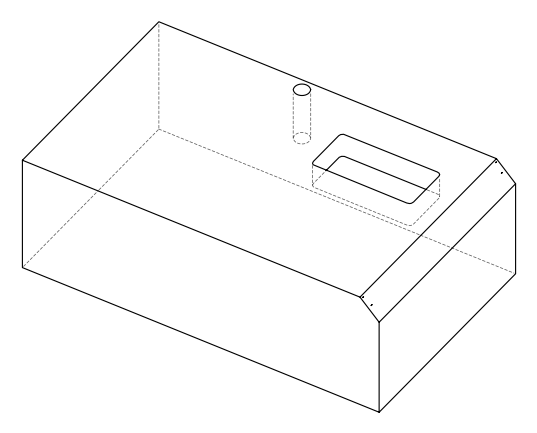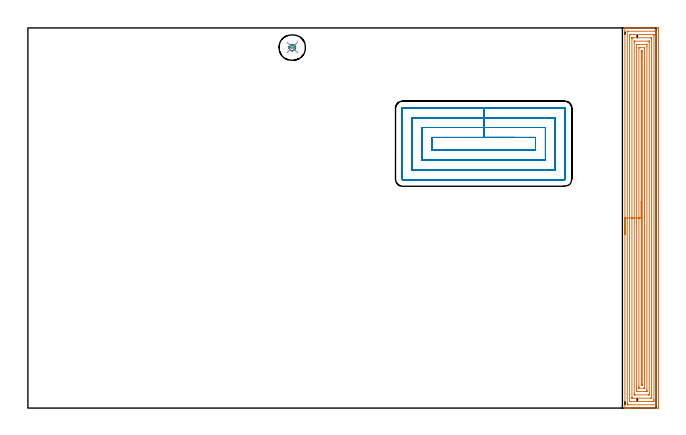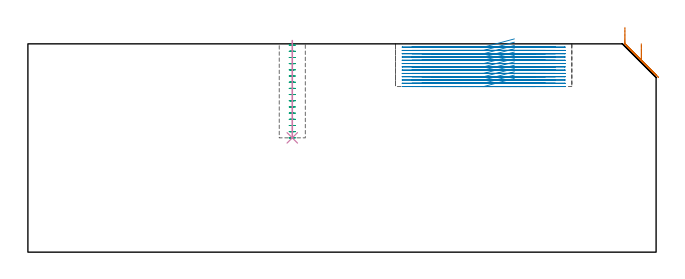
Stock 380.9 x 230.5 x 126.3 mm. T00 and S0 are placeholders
(PLAN: 4 operations, 3 tool changes, 40.1 min)
(1 AREA_MILL | FG_CHAMFER_SURFACE | UGT0205_001 | 14.99 min | 47959 mm3)
(2 MILL_RECTANGULAR_POCKET | POCKET_RECTANGULAR_STRAIGHT | NXT0201_009 | Follow Part, ap 2, ae 75% | 23.67 min | 142485 mm3)
(3 MILL_BLIND_HOLE_FROM_SOLID_MATERIAL | STEP1POCKET | UGT0201_130 | Spiral | 1.19 min | 11179 mm3)
(4 BORE_BLIND_HOLE | STEP1POCKET | UGT0332_074 | 0.24 min | 4 mm3)
(TOOL UGT0205_001 | Chamfer Mill 20 x 3 x 45 deg. | D20 FL50 Z2)
(TOOL NXT0201_009 | ENDMILL 8mm [2P460-0800-NA 1630] | D8 FL26 Z6)
(TOOL UGT0201_130 | Carbide End Mill 12.0 | D12 FL15 Z4)
(TOOL UGT0332_074 | 15.8 mm Rough Boring Bar | D15.8)
(OP 1 AREA_MILL)
G17 G21 G94 G90
T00 M6
G54
G17 G0 G90 X362. Y105.25 S1061 M3
G43 Z136.3 H0
G94 G1 Y105.288 Z135.428 F250.
Y105.402 Z134.563
Y105.591 Z133.712
Y105.853 Z132.88
Y106.187 Z132.074
Y106.59 Z131.3
Y107.059 Z130.564
Y107.59 Z129.872
Y108.179 Z129.229
Y108.822 Z128.639
Y109.514 Z128.108
Y110.25 Z127.64
Y111.024 Z127.237
Y111.83 Z126.903
Y112.662 Z126.641
Y113.514 Z126.452
Y114.378 Z126.338
Y115.25 Z126.3
Y230.344
X362.003 Y230.493 Z126.288
X362.014 Y230.5 Z126.277
X362.336 Z125.963
X362.747 Z125.552
X363.364 Z124.93
X364.557 Z123.74
X365.132 Z123.162
X375.591 Z112.707
X381.323 Z106.974
X381.919 Y230.496 Z106.378
X382.392 Y230.491 Z105.906
X382.395 Y230.378 Z105.903
X382.399 Y229.898 Z105.901
X382.4 Y229.412 Z105.9
Y1.009
X382.399 Y0.602 Z105.901
X382.395 Y0.122 Z105.903
X382.391 Y0.009 Z105.906
X381.919 Y0. Z106.378
X365.728 Z122.567
X365.132 Z123.162
X364.557 Z123.74
X364.248 Z124.048
X363.673 Z124.623
X363.364 Z124.93
X362.747 Z125.552
X362.336 Z125.963
X362.014 Z126.277
X362.002 Y0.008 Z126.288
X362. Y0.156 Z126.3
Y115.25
X363.414 Z124.886
X363.415 Y228.324 Z124.885
X363.416 Y228.429 Z124.884
X363.418 Y228.48 Z124.882
X363.42 Y228.487 Z124.88
X363.433 Y228.491 Z124.867
X363.483 Y228.495 Z124.817
X363.866 Y228.499 Z124.434
X380.152 Y228.5 Z108.148
X380.654 Y228.499 Z107.646
X380.873 Y228.494 Z107.427
X380.972 Y228.49 Z107.328
X380.984 Y228.166 Z107.316
X380.985 Y228.114 Z107.315
X380.986 Y227.272 Z107.314
X380.985 Y2.176 Z107.315
X380.984 Y2.071 Z107.316
X380.981 Y2.02 Z107.319
X380.98 Y2.013 Z107.32
X380.967 Y2.009 Z107.333
X380.917 Y2.005 Z107.383
X380.534 Y2.001 Z107.766
X364.248 Y2. Z124.052
X363.746 Y2.002 Z124.554
X363.527 Y2.007 Z124.773
X363.428 Y2.01 Z124.872
X363.416 Y2.334 Z124.884
X363.415 Y2.386 Z124.885
X363.414 Y3.228 Z124.886
Y115.25
X364.828 Z123.472
X364.829 Y225.437 Z123.471
Y225.742
X364.834 Y226.329 Z123.466
X364.835 Y226.473 Z123.465
X364.971 Y226.491 Z123.329
X365.132 Y226.495 Z123.168
X365.846 Y226.5 Z122.454
X366.015 Z122.285
X379.099 Z109.201
X379.268 Y226.498 Z109.032
X379.437 Y226.495 Z108.863
X379.549 Y226.49 Z108.751
X379.566 Y226.482 Z108.734
X379.568 Y226.467 Z108.732
X379.57 Y226.431 Z108.73
X379.571 Y226.329 Z108.729
X379.572 Y226.023 Z108.728
X379.571 Y5.063 Z108.729
X379.57 Y4.758 Z108.73
X379.566 Y4.171 Z108.734
X379.565 Y4.027 Z108.735
X379.429 Y4.009 Z108.871
X379.268 Y4.005 Z109.032
X378.554 Y4. Z109.746
X378.385 Z109.915
X365.3 Z123.
X365.132 Y4.002 Z123.168
X364.963 Y4.005 Z123.337
X364.851 Y4.01 Z123.449
X364.834 Y4.018 Z123.466
X364.832 Y4.033 Z123.468
X364.83 Y4.069 Z123.47
X364.829 Y4.171 Z123.471
X364.828 Y4.477 Z123.472
Y115.25
X366.243 Z122.057
Y224.315
X366.244 Y224.41 Z122.056
X366.247 Y224.467 Z122.053
X366.25 Y224.49 Z122.05
X366.27 Y224.492 Z122.03
X366.479 Y224.497 Z121.821
X366.899 Y224.5 Z121.401
X377.546 Z110.754
X377.932 Y224.498 Z110.369
X378.124 Y224.493 Z110.176
X378.145 Y224.49 Z110.155
X378.151 Y224.481 Z110.149
X378.154 Y224.447 Z110.146
X378.156 Y224.394 Z110.144
X378.157 Y223.882 Z110.143
Y6.185
X378.156 Y6.09 Z110.144
X378.153 Y6.033 Z110.147
X378.15 Y6.01 Z110.15
X378.13 Y6.008 Z110.17
X377.921 Y6.003 Z110.379
X377.501 Y6. Z110.799
X366.854 Z121.446
X366.469 Y6.002 Z121.831
X366.276 Y6.007 Z122.024
X366.255 Y6.01 Z122.045
X366.249 Y6.019 Z122.051
X366.246 Y6.053 Z122.054
X366.244 Y6.106 Z122.056
X366.243 Y6.618 Z122.057
Y115.25
X367.657 Z120.643
Y221.995
X367.659 Y222.121 Z120.641
X367.664 Y222.374 Z120.636
X367.671 Y222.491 Z120.629
X367.704 Y222.494 Z120.596
X367.782 Y222.497 Z120.518
X368.04 Y222.5 Z120.26
X375.992 Z112.308
X376.618 Y222.497 Z111.682
X376.707 Y222.493 Z111.593
X376.728 Y222.491 Z111.572
X376.736 Y222.416 Z111.564
X376.74 Y222.248 Z111.56
X376.743 Y221.995 Z111.557
Y221.868
Y8.506
X376.741 Y8.379 Z111.559
X376.736 Y8.126 Z111.564
X376.729 Y8.009 Z111.571
X376.696 Y8.006 Z111.604
X376.618 Y8.003 Z111.682
X376.36 Y8. Z111.94
X368.408 Z119.892
X367.782 Y8.004 Z120.518
X367.693 Y8.007 Z120.607
X367.673 Y8.009 Z120.627
X367.664 Y8.084 Z120.636
X367.66 Y8.252 Z120.64
X367.657 Y8.505 Z120.643
Y8.632
Y115.25
X369.071 Z119.229
Y219.674
X369.073 Y220.084 Z119.227
X369.075 Y220.325 Z119.225
X369.078 Y220.445 Z119.222
X369.084 Y220.491 Z119.216
X369.142 Y220.495 Z119.158
X369.549 Y220.498 Z118.751
X370.021 Y220.5 Z118.279
X375.323 Y220.499 Z112.977
X375.326 Y220.496 Z112.974
X375.327 Y220.495 Z112.973
X375.329 Y219.192 Z112.971
Y10.826
X375.327 Y10.416 Z112.973
X375.325 Y10.175 Z112.975
X375.322 Y10.055 Z112.978
X375.316 Y10.009 Z112.984
X375.258 Y10.005 Z113.042
X374.851 Y10.002 Z113.449
X374.379 Y10. Z113.921
X369.077 Y10.001 Z119.223
X369.074 Y10.004 Z119.226
X369.073 Y10.005 Z119.227
X369.071 Y11.308 Z119.229
Y115.25
X370.485 Z117.815
X370.486 Y218.404 Z117.814
X370.487 Y218.457 Z117.813
X370.489 Y218.481 Z117.811
X370.49 Y218.487 Z117.81
X370.522 Y218.49 Z117.778
X370.919 Y218.498 Z117.381
X371.118 Y218.5 Z117.182
X373.769 Y218.499 Z114.531
X373.853 Y218.495 Z114.447
X373.869 Y218.491 Z114.431
X373.908 Y218.475 Z114.392
X373.913 Y218.354 Z114.387
X373.914 Y218.299 Z114.386
X373.915 Y217.46 Z114.385
X373.914 Y12.096 Z114.386
X373.913 Y12.043 Z114.387
X373.911 Y12.019 Z114.389
X373.91 Y12.013 Z114.39
X373.878 Y12.01 Z114.422
X373.481 Y12.002 Z114.819
X373.282 Y12. Z115.018
X370.631 Y12.001 Z117.669
X370.547 Y12.005 Z117.753
X370.531 Y12.009 Z117.769
X370.492 Y12.025 Z117.808
X370.487 Y12.146 Z117.813
X370.486 Y12.201 Z117.814
X370.485 Y13.04 Z117.815
Y115.25
X371.899 Z116.401
X371.9 Y215.926 Z116.4
X371.901 Y216.23 Z116.399
X371.905 Y216.431 Z116.395
X371.908 Y216.491 Z116.392
X371.929 Y216.495 Z116.371
X371.983 Y216.498 Z116.317
X372.2 Y216.5 Z116.1
X372.215 Z116.085
X372.414 Y216.49 Z115.886
X372.494 Y216.478 Z115.806
X372.498 Y216.435 Z115.802
X372.5 Y216.387 Z115.8
X372.501 Y212.486 Z115.799
X372.5 Y14.574 Z115.8
X372.499 Y14.27 Z115.801
X372.495 Y14.069 Z115.805
X372.492 Y14.009 Z115.808
X372.471 Y14.005 Z115.829
X372.417 Y14.002 Z115.883
X372.2 Y14. Z116.1
X372.185 Z116.115
X371.986 Y14.01 Z116.314
X371.906 Y14.022 Z116.394
X371.902 Y14.065 Z116.398
X371.9 Y14.113 Z116.4
X371.899 Y18.014 Z116.401
Y115.25
Y116.122 Z116.439
Y116.987 Z116.552
Y117.838 Z116.741
Y118.67 Z117.004
Y119.476 Z117.337
Y120.25 Z117.74
Y120.986 Z118.209
Y121.678 Z118.74
Y122.321 Z119.329
Y122.91 Z119.973
Y123.442 Z120.665
Y123.91 Z121.401
Y124.313 Z122.174
Y124.647 Z122.98
Y124.909 Z123.812
Y125.098 Z124.664
Y125.212 Z125.529
Y125.25 Z126.401
G0 Z136.3
M5
M2
(OP 2 MILL_RECTANGULAR_POCKET)
G17 G21 G94 G90
T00 M6
G54
G17 G0 G90 X294.982 Y164.1 S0 M3
G43 Z136.3 H1
Z129.3
G94 G1 X276.35 Z124.308 F250.
X244.9 F500.
Y156.5
X307.8
Y164.1
X276.35
Y170.1
X238.9
Y150.5
X313.8
Y170.1
X276.35
Y176.1
X232.9
Y144.5
X319.8
Y176.1
X276.35
Y182.1
X227.2
G3 X226.9 Y181.8 R0.3
G1 Y138.8
G3 X227.2 Y138.5 R0.3
G1 X325.5
G3 X325.8 Y138.8 R0.3
G1 Y181.8
G3 X325.5 Y182.1 R0.3
G1 X276.35
X275.35
G0 X294.982 Y164.1 Z127.308
G1 X276.35 Z122.315 F250.
X244.9 F500.
Y156.5
X307.8
Y164.1
X276.35
Y170.1
X238.9
Y150.5
X313.8
Y170.1
X276.35
Y176.1
X232.9
Y144.5
X319.8
Y176.1
X276.35
Y182.1
X227.2
G3 X226.9 Y181.8 R0.3
G1 Y138.8
G3 X227.2 Y138.5 R0.3
G1 X325.5
G3 X325.8 Y138.8 R0.3
G1 Y181.8
G3 X325.5 Y182.1 R0.3
G1 X276.35
X275.35
G0 X294.982 Y164.1 Z125.315
G1 X276.35 Z120.323 F250.
X244.9 F500.
Y156.5
X307.8
Y164.1
X276.35
Y170.1
X238.9
Y150.5
X313.8
Y170.1
X276.35
Y176.1
X232.9
Y144.5
X319.8
Y176.1
X276.35
Y182.1
X227.2
G3 X226.9 Y181.8 R0.3
G1 Y138.8
G3 X227.2 Y138.5 R0.3
G1 X325.5
G3 X325.8 Y138.8 R0.3
G1 Y181.8
G3 X325.5 Y182.1 R0.3
G1 X276.35
X275.35
G0 X294.982 Y164.1 Z123.323
G1 X276.35 Z118.331 F250.
X244.9 F500.
Y156.5
X307.8
Y164.1
X276.35
Y170.1
X238.9
Y150.5
X313.8
Y170.1
X276.35
Y176.1
X232.9
Y144.5
X319.8
Y176.1
X276.35
Y182.1
X227.2
G3 X226.9 Y181.8 R0.3
G1 Y138.8
G3 X227.2 Y138.5 R0.3
G1 X325.5
G3 X325.8 Y138.8 R0.3
G1 Y181.8
G3 X325.5 Y182.1 R0.3
G1 X276.35
X275.35
G0 X294.982 Y164.1 Z121.331
G1 X276.35 Z116.338 F250.
X244.9 F500.
Y156.5
X307.8
Y164.1
X276.35
Y170.1
X238.9
Y150.5
X313.8
Y170.1
X276.35
Y176.1
X232.9
Y144.5
X319.8
Y176.1
X276.35
Y182.1
X227.2
G3 X226.9 Y181.8 R0.3
G1 Y138.8
G3 X227.2 Y138.5 R0.3
G1 X325.5
G3 X325.8 Y138.8 R0.3
G1 Y181.8
G3 X325.5 Y182.1 R0.3
G1 X276.35
X275.35
G0 X294.982 Y164.1 Z119.338
G1 X276.35 Z114.346 F250.
X244.9 F500.
Y156.5
X307.8
Y164.1
X276.35
Y170.1
X238.9
Y150.5
X313.8
Y170.1
X276.35
Y176.1
X232.9
Y144.5
X319.8
Y176.1
X276.35
Y182.1
X227.2
G3 X226.9 Y181.8 R0.3
G1 Y138.8
G3 X227.2 Y138.5 R0.3
G1 X325.5
G3 X325.8 Y138.8 R0.3
G1 Y181.8
G3 X325.5 Y182.1 R0.3
G1 X276.35
X275.35
G0 X294.982 Y164.1 Z117.346
G1 X276.35 Z112.354 F250.
X244.9 F500.
Y156.5
X307.8
Y164.1
X276.35
Y170.1
X238.9
Y150.5
X313.8
Y170.1
X276.35
Y176.1
X232.9
Y144.5
X319.8
Y176.1
X276.35
Y182.1
X227.2
G3 X226.9 Y181.8 R0.3
G1 Y138.8
G3 X227.2 Y138.5 R0.3
G1 X325.5
G3 X325.8 Y138.8 R0.3
G1 Y181.8
G3 X325.5 Y182.1 R0.3
G1 X276.35
X275.35
G0 X294.982 Y164.1 Z115.354
G1 X276.35 Z110.362 F250.
X244.9 F500.
Y156.5
X307.8
Y164.1
X276.35
Y170.1
X238.9
Y150.5
X313.8
Y170.1
X276.35
Y176.1
X232.9
Y144.5
X319.8
Y176.1
X276.35
Y182.1
X227.2
G3 X226.9 Y181.8 R0.3
G1 Y138.8
G3 X227.2 Y138.5 R0.3
G1 X325.5
G3 X325.8 Y138.8 R0.3
G1 Y181.8
G3 X325.5 Y182.1 R0.3
G1 X276.35
X275.35
G0 X294.982 Y164.1 Z113.362
G1 X276.35 Z108.369 F250.
X244.9 F500.
Y156.5
X307.8
Y164.1
X276.35
Y170.1
X238.9
Y150.5
X313.8
Y170.1
X276.35
Y176.1
X232.9
Y144.5
X319.8
Y176.1
X276.35
Y182.1
X227.2
G3 X226.9 Y181.8 R0.3
G1 Y138.8
G3 X227.2 Y138.5 R0.3
G1 X325.5
G3 X325.8 Y138.8 R0.3
G1 Y181.8
G3 X325.5 Y182.1 R0.3
G1 X276.35
X275.35
G0 X294.982 Y164.1 Z111.369
G1 X276.35 Z106.377 F250.
X244.9 F500.
Y156.5
X307.8
Y164.1
X276.35
Y170.1
X238.9
Y150.5
X313.8
Y170.1
X276.35
Y176.1
X232.9
Y144.5
X319.8
Y176.1
X276.35
Y182.1
X227.2
G3 X226.9 Y181.8 R0.3
G1 Y138.8
G3 X227.2 Y138.5 R0.3
G1 X325.5
G3 X325.8 Y138.8 R0.3
G1 Y181.8
G3 X325.5 Y182.1 R0.3
G1 X276.35
X275.35
G0 X294.982 Y164.1 Z109.377
G1 X276.35 Z104.385 F250.
X244.9 F500.
Y156.5
X307.8
Y164.1
X276.35
Y170.1
X238.9
Y150.5
X313.8
Y170.1
X276.35
Y176.1
X232.9
Y144.5
X319.8
Y176.1
X276.35
Y182.1
X227.2
G3 X226.9 Y181.8 R0.3
G1 Y138.8
G3 X227.2 Y138.5 R0.3
G1 X325.5
G3 X325.8 Y138.8 R0.3
G1 Y181.8
G3 X325.5 Y182.1 R0.3
G1 X276.35
X275.35
G0 X294.982 Y164.1 Z107.385
G1 X276.35 Z102.392 F250.
X244.9 F500.
Y156.5
X307.8
Y164.1
X276.35
Y170.1
X238.9
Y150.5
X313.8
Y170.1
X276.35
Y176.1
X232.9
Y144.5
X319.8
Y176.1
X276.35
Y182.1
X227.2
G3 X226.9 Y181.8 R0.3
G1 Y138.8
G3 X227.2 Y138.5 R0.3
G1 X325.5
G3 X325.8 Y138.8 R0.3
G1 Y181.8
G3 X325.5 Y182.1 R0.3
G1 X276.35
X275.35
G0 X294.982 Y164.1 Z105.392
G1 X276.35 Z100.4 F250.
X244.9 F500.
Y156.5
X307.8
Y164.1
X276.35
Y170.1
X238.9
Y150.5
X313.8
Y170.1
X276.35
Y176.1
X232.9
Y144.5
X319.8
Y176.1
X276.35
Y182.1
X227.2
G3 X226.9 Y181.8 R0.3
G1 Y138.8
G3 X227.2 Y138.5 R0.3
G1 X325.5
G3 X325.8 Y138.8 R0.3
G1 Y181.8
G3 X325.5 Y182.1 R0.3
G1 X276.35
X275.35
G0 Z136.3
M5
M2
(OP 3 MILL_BLIND_HOLE_FROM_SOLID_MATERIAL)
G17 G21 G94 G90
T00 M6
G54
G17 G0 G90 X160.3 Y218.6 S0 M3
G43 Z136.3 H0
Z125.55
G94 G3 X161.048 Y219.752 R0.819 F250.
X159.527 Y220.336 R1.152
X158.564 Y217.827 R1.9
X159.527 Y220.336 R-1.9
X159.046 Y219.081 R0.95
X160.3 Y218.6 R0.95
G0 Z121.8
G3 X161.048 Y219.752 R0.819
X159.527 Y220.336 R1.152
X158.564 Y217.827 R1.9
X159.527 Y220.336 R-1.9
X159.046 Y219.081 R0.95
X160.3 Y218.6 R0.95
G0 Z118.05
G3 X161.048 Y219.752 R0.819
X159.527 Y220.336 R1.152
X158.564 Y217.827 R1.9
X159.527 Y220.336 R-1.9
X159.046 Y219.081 R0.95
X160.3 Y218.6 R0.95
G0 Z114.3
G3 X161.048 Y219.752 R0.819
X159.527 Y220.336 R1.152
X158.564 Y217.827 R1.9
X159.527 Y220.336 R-1.9
X159.046 Y219.081 R0.95
X160.3 Y218.6 R0.95
G0 Z110.55
G3 X161.048 Y219.752 R0.819
X159.527 Y220.336 R1.152
X158.564 Y217.827 R1.9
X159.527 Y220.336 R-1.9
X159.046 Y219.081 R0.95
X160.3 Y218.6 R0.95
G0 Z106.8
G3 X161.048 Y219.752 R0.819
X159.527 Y220.336 R1.152
X158.564 Y217.827 R1.9
X159.527 Y220.336 R-1.9
X159.046 Y219.081 R0.95
X160.3 Y218.6 R0.95
G0 Z103.05
G3 X161.048 Y219.752 R0.819
X159.527 Y220.336 R1.152
X158.564 Y217.827 R1.9
X159.527 Y220.336 R-1.9
X159.046 Y219.081 R0.95
X160.3 Y218.6 R0.95
G0 Z99.3
G3 X161.048 Y219.752 R0.819
X159.527 Y220.336 R1.152
X158.564 Y217.827 R1.9
X159.527 Y220.336 R-1.9
X159.046 Y219.081 R0.95
X160.3 Y218.6 R0.95
G0 Z95.55
G3 X161.048 Y219.752 R0.819
X159.527 Y220.336 R1.152
X158.564 Y217.827 R1.9
X159.527 Y220.336 R-1.9
X159.046 Y219.081 R0.95
X160.3 Y218.6 R0.95
G0 Z91.8
G3 X161.048 Y219.752 R0.819
X159.527 Y220.336 R1.152
X158.564 Y217.827 R1.9
X159.527 Y220.336 R-1.9
X159.046 Y219.081 R0.95
X160.3 Y218.6 R0.95
G0 Z88.05
G3 X161.048 Y219.752 R0.819
X159.527 Y220.336 R1.152
X158.564 Y217.827 R1.9
X159.527 Y220.336 R-1.9
X159.046 Y219.081 R0.95
X160.3 Y218.6 R0.95
G0 Z84.3
G3 X161.048 Y219.752 R0.819
X159.527 Y220.336 R1.152
X158.564 Y217.827 R1.9
X159.527 Y220.336 R-1.9
X159.046 Y219.081 R0.95
X160.3 Y218.6 R0.95
G0 Z80.55
G3 X161.048 Y219.752 R0.819
X159.527 Y220.336 R1.152
X158.564 Y217.827 R1.9
X159.527 Y220.336 R-1.9
X159.046 Y219.081 R0.95
X160.3 Y218.6 R0.95
G0 Z76.8
G3 X161.048 Y219.752 R0.819
X159.527 Y220.336 R1.152
X158.564 Y217.827 R1.9
X159.527 Y220.336 R-1.9
X159.046 Y219.081 R0.95
X160.3 Y218.6 R0.95
G0 Z73.05
G3 X161.048 Y219.752 R0.819
X159.527 Y220.336 R1.152
X158.564 Y217.827 R1.9
X159.527 Y220.336 R-1.9
X159.046 Y219.081 R0.95
X160.3 Y218.6 R0.95
G0 Z69.3
G3 X161.048 Y219.752 R0.819
X159.527 Y220.336 R1.152
X158.564 Y217.827 R1.9
X159.527 Y220.336 R-1.9
X159.046 Y219.081 R0.95
X160.3 Y218.6 R0.95
G0 Z136.3
M5
M2
(OP 4 BORE_BLIND_HOLE)
G17 G21 G94 G90
T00 M6
G54
G17 G0 G90 X160.3 Y218.6 S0 M3
G43 Z136.3 H0
G94 G85 G98 Z69.3 F250. R128.3
G80
M5
M2
